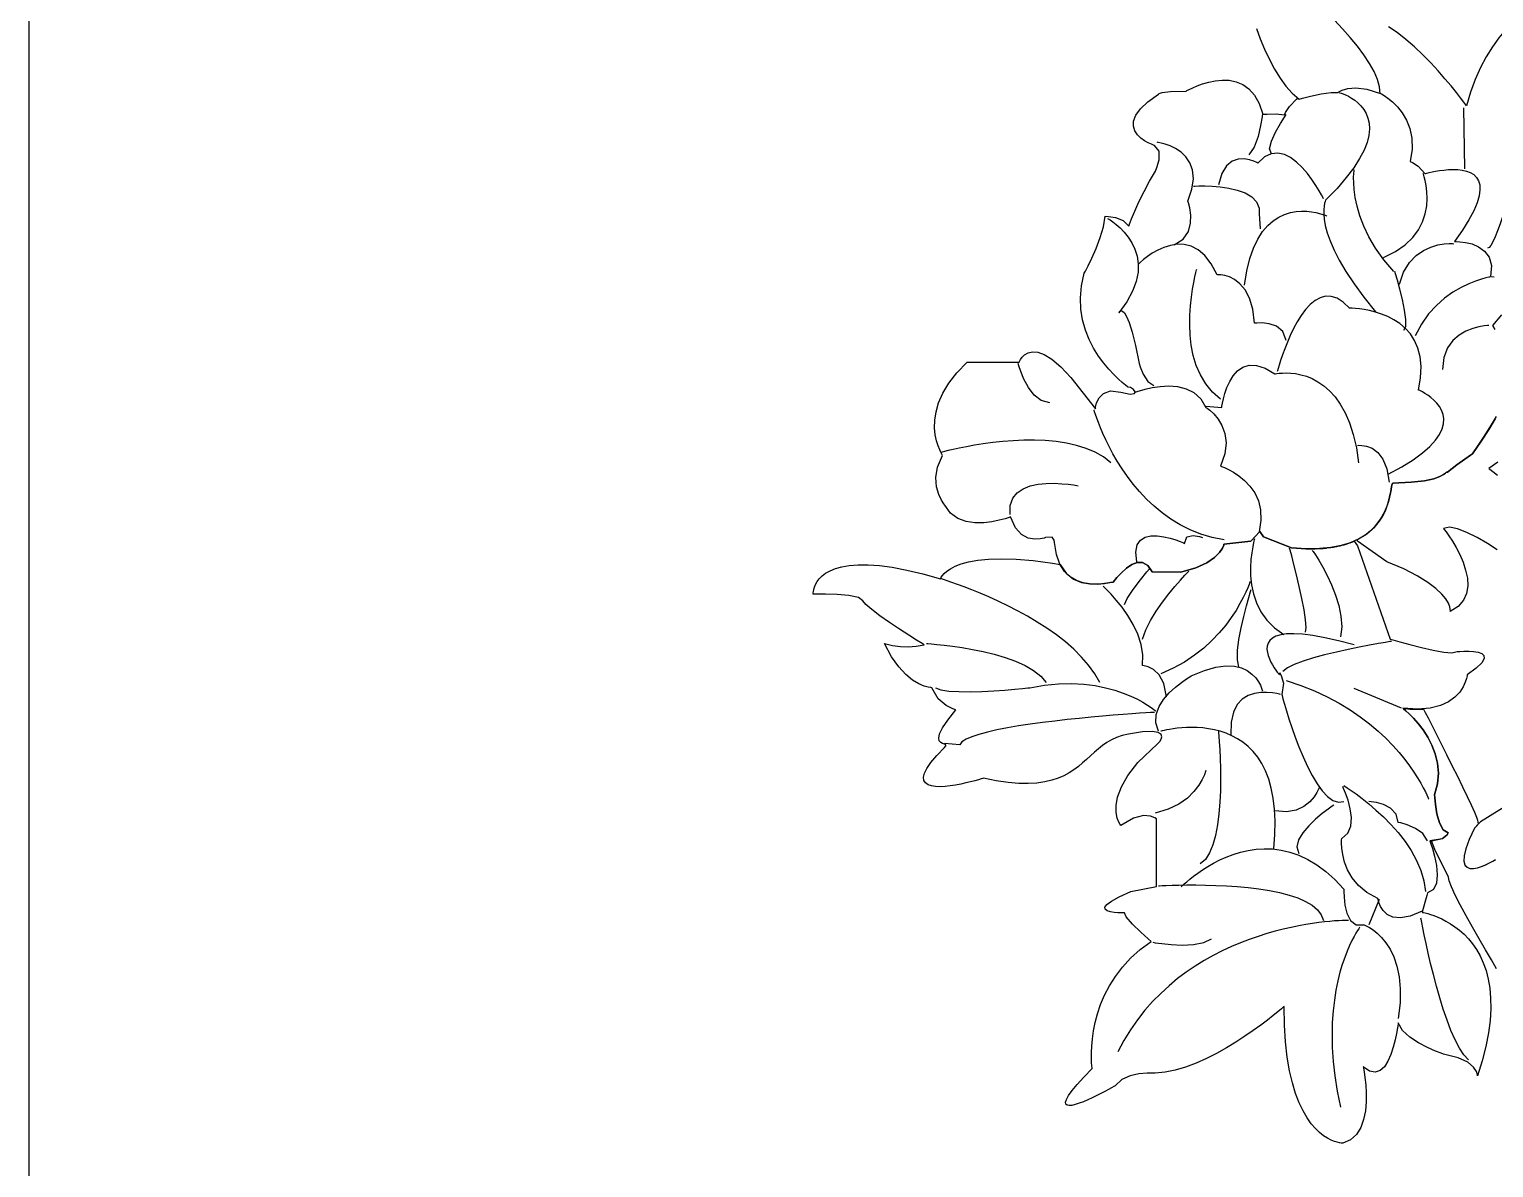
# Model space of a CAD drawing. Extents: x 61 to 149, y 52 to 245.
# Drawn here: x 60.83 to 91.96, y 142.65 to 166.83 of the extents above; entities that cross this region are included whole.
import ezdxf

# ---------------------------------------------------------------- set-up
doc = ezdxf.new("R2010")
doc.units = 0

msp = doc.modelspace()

# ---------------------------------------------------------------- linework, layer by layer
at = {"color": 250, "linetype": 'Continuous'}
for points in [[(60.8344, 245.412), (149.1656, 245.412), (149.1656, 51.588), (60.8344, 51.588), (60.8344, 245.412)], [(89.5447, 165.458), (89.534304, 165.604205), (89.491089, 165.762273), (89.418663, 165.930112), (89.320632, 166.105628), (89.200602, 166.286727), (89.062178, 166.471314), (88.908969, 166.657298), (88.74458, 166.842584), (88.572617, 167.025078), (88.396687, 167.202688), (88.220397, 167.373318), (88.047352, 167.534876), (87.881159, 167.685268), (87.725424, 167.822401), (87.583755, 167.94418), (87.459756, 168.048512), (87.357035, 168.133304), (87.279197, 168.196462), (87.22985, 168.235891), (87.2126, 168.2495)], [(86.914434, 166.847242), (86.998113, 166.624832), (87.090111, 166.404341), (87.190489, 166.189787), (87.299307, 165.985192), (87.416626, 165.794576), (87.542508, 165.621958), (87.677012, 165.47136), (87.8202, 165.3468), (87.891025, 165.36523), (88.065726, 165.407699), (88.287646, 165.454973), (88.500123, 165.487818), (88.6465, 165.487), (88.668454, 165.503609), (88.736863, 165.539704), (88.85555, 165.574687), (89.028337, 165.587963), (89.259046, 165.558933), (89.5515, 165.467), (89.571927, 165.455981), (89.627119, 165.422561), (89.707942, 165.366197), (89.80526, 165.286348), (89.909941, 165.18247), (90.012849, 165.05402), (90.10485, 164.900455), (90.17681, 164.721234), (90.219595, 164.515813), (90.224069, 164.283649), (90.1811, 164.0242), (90.232089, 164.0012), (90.353011, 163.920333), (90.4958, 163.7638), (90.506549, 163.766796), (90.537118, 163.774826), (90.584988, 163.786457), (90.647638, 163.800252), (90.722551, 163.814778), (90.807208, 163.828598), (90.899088, 163.840279), (90.995674, 163.848385), (91.094446, 163.851481), (91.192885, 163.848133), (91.288472, 163.836905), (91.378688, 163.816363), (91.461013, 163.78507), (91.53293, 163.741594), (91.591918, 163.684498), (91.635459, 163.612348), (91.661034, 163.523709), (91.666123, 163.417145), (91.648208, 163.291223), (91.60477, 163.144506), (91.533289, 162.97556), (91.431246, 162.782951), (91.296123, 162.565242), (91.1254, 162.321), (91.156895, 162.321303), (91.24037, 162.317484), (91.359307, 162.302452), (91.49719, 162.269113), (91.637502, 162.210376), (91.763726, 162.119148), (91.859345, 161.988338), (91.907842, 161.810852), (91.8927, 161.5796), (91.969855, 161.568017)], [(92.356306, 166.978352), (92.211825, 166.821348), (92.069186, 166.647078), (91.930696, 166.454965), (91.798661, 166.24443), (91.675388, 166.014894), (91.563183, 165.76578), (91.464351, 165.496508), (91.3812, 165.2065), (91.366399, 165.226746), (91.323653, 165.28404), (91.255443, 165.373216), (91.164255, 165.48911), (91.05257, 165.626556), (90.922874, 165.780388), (90.777648, 165.945442), (90.619376, 166.116552), (90.450542, 166.288552), (90.27363, 166.456278), (90.091121, 166.614564), (89.905501, 166.758244), (89.719251, 166.882154)], [(93.257998, 166.838121), (93.198241, 166.602526), (93.13526, 166.355958), (93.069486, 166.100411), (93.001347, 165.837882), (92.931274, 165.570364), (92.859695, 165.299854), (92.78704, 165.028346), (92.713739, 164.757836), (92.640221, 164.490318), (92.566915, 164.227789), (92.494251, 163.972242), (92.422659, 163.725674), (92.352568, 163.490079), (92.284408, 163.267453), (92.218607, 163.05979), (92.155596, 162.869086), (92.095804, 162.697336), (92.03966, 162.546536), (91.987594, 162.418679), (91.940036, 162.315762), (91.897414, 162.23978), (91.860159, 162.192728), (91.8287, 162.1766)], [(84.1872, 159.2257), (84.172002, 159.236838), (84.129492, 159.269809), (84.064297, 159.323947), (83.981044, 159.398588), (83.884358, 159.493066), (83.778867, 159.606716), (83.669197, 159.738875), (83.559975, 159.888875), (83.455827, 160.056053), (83.36138, 160.239743), (83.28126, 160.43928), (83.220094, 160.654), (83.182508, 160.883237), (83.17313, 161.126326), (83.196585, 161.382602), (83.2575, 161.6514), (83.279518, 161.69236), (83.336959, 161.804348), (83.416902, 161.971023), (83.506428, 162.176046), (83.592617, 162.403076), (83.662547, 162.635774), (83.7033, 162.8578), (83.768366, 162.854556), (83.9182, 162.83185), (84.084759, 162.770219), (84.2, 162.6502), (84.215703, 162.690365), (84.260142, 162.799967), (84.329309, 162.962668), (84.419195, 163.16213), (84.525794, 163.382015), (84.645099, 163.605984), (84.7731, 163.8177), (84.801361, 163.890056), (84.846337, 164.05605), (84.84832, 164.239069), (84.7476, 164.3625), (84.730111, 164.368734), (84.683649, 164.387508), (84.617222, 164.418928), (84.539839, 164.463101), (84.460507, 164.520133), (84.388236, 164.590131), (84.332032, 164.673201), (84.300905, 164.769449), (84.303862, 164.878983), (84.349912, 165.001908), (84.448063, 165.138332), (84.607323, 165.28836), (84.8367, 165.4521), (84.847655, 165.462225), (84.914738, 165.4845), (85.089277, 165.506775), (85.4226, 165.5169), (85.43925, 165.526439), (85.486511, 165.551706), (85.560355, 165.587674), (85.65675, 165.629314), (85.771667, 165.6716), (85.901074, 165.709505), (86.040941, 165.738001), (86.187238, 165.752062), (86.335934, 165.746659), (86.483, 165.716767), (86.624404, 165.657357), (86.756117, 165.563402), (86.874107, 165.429876), (86.974345, 165.251751), (87.0528, 165.024), (87.143359, 165.0293), (87.335807, 165.031733), (87.5113, 165.0111), (87.534867, 165.061056), (87.615033, 165.185944), (87.766, 165.3483), (87.793, 165.3681), (87.8202, 165.3468), (87.891025, 165.36523), (88.065726, 165.407699), (88.287646, 165.454973), (88.500123, 165.487818), (88.6465, 165.487), (88.668454, 165.503609), (88.736863, 165.539704), (88.85555, 165.574687), (89.028337, 165.587963), (89.259046, 165.558933), (89.5515, 165.467), (89.571927, 165.455981), (89.627119, 165.422561), (89.707942, 165.366197), (89.80526, 165.286348), (89.909941, 165.18247), (90.012849, 165.05402), (90.10485, 164.900455), (90.17681, 164.721234), (90.219595, 164.515813), (90.224069, 164.283649), (90.1811, 164.0242), (90.232089, 164.0012), (90.353011, 163.920333), (90.4958, 163.7638), (90.506549, 163.766796), (90.537118, 163.774826), (90.584988, 163.786457), (90.647638, 163.800252), (90.722551, 163.814778), (90.807208, 163.828598), (90.899088, 163.840279), (90.995674, 163.848385), (91.094446, 163.851481), (91.192885, 163.848133), (91.288472, 163.836905), (91.378688, 163.816363), (91.461013, 163.78507), (91.53293, 163.741594), (91.591918, 163.684498), (91.635459, 163.612348), (91.661034, 163.523709), (91.666123, 163.417145), (91.648208, 163.291223), (91.60477, 163.144506), (91.533289, 162.97556), (91.431246, 162.782951), (91.296123, 162.565242), (91.1254, 162.321), (91.156895, 162.321303), (91.24037, 162.317484), (91.359307, 162.302452), (91.49719, 162.269113), (91.637502, 162.210376), (91.763726, 162.119148), (91.859345, 161.988338), (91.907842, 161.810852), (91.8927, 161.5796), (91.969855, 161.568017)], [(88.6792, 165.4824), (88.688703, 165.479724), (88.71529, 165.471308), (88.756074, 165.456574), (88.808169, 165.434941), (88.868692, 165.40583), (88.934755, 165.368661), (89.003473, 165.322855), (89.071961, 165.267832), (89.137333, 165.203012), (89.196704, 165.127815), (89.247187, 165.041663), (89.285899, 164.943974), (89.309952, 164.83417), (89.316461, 164.711672), (89.302542, 164.575898), (89.265307, 164.42627), (89.201873, 164.262208), (89.109352, 164.083133), (88.98486, 163.888464), (88.825511, 163.677622), (88.62842, 163.450027), (88.3907, 163.2051), (88.386732, 163.197256), (88.376987, 163.173341), (88.364707, 163.132782), (88.353131, 163.075005), (88.3455, 162.999435), (88.345053, 162.9055), (88.355031, 162.792626), (88.378675, 162.660237), (88.419224, 162.507762), (88.479919, 162.334626), (88.563999, 162.140256), (88.674706, 161.924077), (88.815279, 161.685515), (88.988959, 161.423998), (89.198986, 161.138951), (89.4486, 160.8298)], [(87.0443, 165.0417), (87.03507, 164.96882), (87.005071, 164.787796), (86.950837, 164.555052), (86.868902, 164.327012), (86.7558, 164.1601)], [(87.2367, 164.1846), (87.193043, 164.288774), (87.232207, 164.454859), (87.3208, 164.6468), (87.425426, 164.828541), (87.512691, 164.964026), (87.5492, 165.0172)], [(91.3479, 163.8663), (91.3238, 165.1641)], [(85.1691, 162.2501), (85.359166, 162.371041), (85.468069, 162.530957), (85.514731, 162.708861), (85.518081, 162.883765), (85.497042, 163.034682), (85.47054, 163.140622), (85.4575, 163.1806), (85.545751, 163.43667), (85.576398, 163.65575), (85.558958, 163.840647), (85.502948, 163.994167), (85.417886, 164.119116), (85.313288, 164.2183), (85.198671, 164.294526), (85.083552, 164.3506), (84.977448, 164.389328), (84.889877, 164.413517), (84.830355, 164.425972), (84.8084, 164.4295)], [(88.3426, 163.2296), (88.331499, 163.251455), (88.299423, 163.311485), (88.248211, 163.401393), (88.179704, 163.512879), (88.095742, 163.637644), (87.998165, 163.767388), (87.888813, 163.893813), (87.769525, 164.008618), (87.642142, 164.103506), (87.508504, 164.170176), (87.370451, 164.20033), (87.229822, 164.185668), (87.088459, 164.117891), (86.9482, 163.9887), (86.924883, 164.000961), (86.861395, 164.028741), (86.767433, 164.058537), (86.652694, 164.076847), (86.526873, 164.070168), (86.399667, 164.024996), (86.280772, 163.92783), (86.179884, 163.765165), (86.1067, 163.5235)], [(89.8332, 161.6869), (89.620489, 161.935042), (89.445921, 162.180245), (89.305819, 162.419565), (89.196508, 162.65006), (89.114311, 162.868787), (89.055552, 163.072803), (89.016554, 163.259165), (88.993642, 163.42493), (88.98314, 163.567156), (88.981371, 163.682898), (88.984658, 163.769215), (88.989327, 163.823163), (88.9917, 163.8418)], [(89.6168, 161.9808), (89.873402, 162.106391), (90.079796, 162.249436), (90.240976, 162.405652), (90.361937, 162.570756), (90.447673, 162.740465), (90.503179, 162.910495), (90.53345, 163.076562), (90.54348, 163.234385), (90.538264, 163.379678), (90.522796, 163.50816), (90.502071, 163.615546), (90.481083, 163.697554), (90.464828, 163.7499), (90.4583, 163.7683)], [(85.5778, 163.499), (85.607992, 163.500501), (85.69111, 163.502851), (85.815967, 163.502819), (85.971378, 163.497174), (86.146155, 163.482686), (86.329113, 163.456125), (86.509064, 163.414259), (86.674822, 163.353859), (86.815202, 163.271694), (86.919015, 163.164532), (86.975077, 163.029145), (86.9722, 162.8623)], [(83.7506, 162.8133), (83.764921, 162.805008), (83.804316, 162.780253), (83.863432, 162.739213), (83.936916, 162.682067), (84.019415, 162.608995), (84.105576, 162.520176), (84.190047, 162.415789), (84.267475, 162.296012), (84.332507, 162.161027), (84.379789, 162.01101), (84.40397, 161.846142), (84.399697, 161.666602), (84.361616, 161.472568), (84.284375, 161.264221), (84.16262, 161.041738), (83.991, 160.8053), (83.995977, 160.814142), (84.010618, 160.831951), (84.034492, 160.845649), (84.067163, 160.842158), (84.1082, 160.8084), (84.157169, 160.731298), (84.213636, 160.597775), (84.27717, 160.394753), (84.347335, 160.109154), (84.4237, 159.7279), (84.445502, 159.658642), (84.507887, 159.504437), (84.60633, 159.345639), (84.7363, 159.2626)], [(86.6597, 161.393), (86.708217, 161.695386), (86.773089, 161.957805), (86.852279, 162.182904), (86.94375, 162.373327), (87.045463, 162.531719), (87.15538, 162.660724), (87.271466, 162.762987), (87.391681, 162.841154), (87.513988, 162.897868), (87.63635, 162.935775), (87.756729, 162.95752), (87.873087, 162.965746), (87.983387, 162.9631), (88.085592, 162.952226), (88.177663, 162.935769), (88.257562, 162.916373), (88.323254, 162.896683), (88.372699, 162.879345), (88.40386, 162.867002), (88.4147, 162.8623)], [(86.9722, 162.9113), (86.9962, 162.5929)], [(87.5492, 160.2177), (87.474299, 160.406435), (87.342622, 160.519681), (87.185563, 160.5758), (87.034511, 160.593152), (86.92086, 160.590098), (86.876, 160.585), (86.836267, 160.881557), (86.76581, 161.115083), (86.672851, 161.293072), (86.565611, 161.423018), (86.452312, 161.512413), (86.341177, 161.56875), (86.240426, 161.599525), (86.158282, 161.612229), (86.102966, 161.614356), (86.0827, 161.6134), (85.956532, 161.8466), (85.820322, 162.021418), (85.676846, 162.144123), (85.528883, 162.220986), (85.379211, 162.258274), (85.230609, 162.262258), (85.085854, 162.239205), (84.947725, 162.195387), (84.818999, 162.13707), (84.702456, 162.070526), (84.600872, 162.002022), (84.517026, 161.937829), (84.453697, 161.884214), (84.413662, 161.847448), (84.3997, 161.8338)], [(89.9534, 161.4176), (90.044132, 161.673637), (90.16574, 161.87341), (90.308702, 162.023823), (90.463496, 162.131781), (90.6206, 162.204187), (90.770492, 162.247947), (90.90365, 162.269964), (91.010552, 162.277142), (91.081676, 162.276386), (91.1075, 162.2746)], [(86.1548, 158.9688), (85.980642, 159.12272), (85.838194, 159.296736), (85.724725, 159.48705), (85.637506, 159.689865), (85.573805, 159.901382), (85.530892, 160.117803), (85.506037, 160.33533), (85.496508, 160.550166), (85.499575, 160.758512), (85.512508, 160.956571), (85.532575, 161.140544), (85.557047, 161.306633), (85.583192, 161.451041), (85.608281, 161.56997), (85.629582, 161.659621), (85.644365, 161.716197), (85.6499, 161.7359)], [(90.0496, 160.438), (90.089658, 160.512766), (90.090555, 160.664148), (90.062715, 160.86546), (90.016563, 161.090013), (89.962521, 161.31112), (89.911014, 161.502095), (89.872466, 161.636251), (89.8573, 161.6869)], [(91.8768, 161.5645), (91.854762, 161.560502), (91.792655, 161.546808), (91.696489, 161.520869), (91.572274, 161.480133), (91.42602, 161.422052), (91.263737, 161.344075), (91.091436, 161.243652), (90.915126, 161.118233), (90.740817, 160.965269), (90.57452, 160.782208), (90.422244, 160.566502), (90.29, 160.3156)], [(89.713, 157.3771), (90.003884, 157.534828), (90.246872, 157.686101), (90.44542, 157.83079), (90.602987, 157.968769), (90.72303, 158.09991), (90.809008, 158.224088), (90.864378, 158.341174), (90.892598, 158.451042), (90.897127, 158.553565), (90.881422, 158.648616), (90.848941, 158.736068), (90.803142, 158.815794), (90.747483, 158.887667), (90.685422, 158.951559), (90.620417, 159.007345), (90.555925, 159.054897), (90.495405, 159.094087), (90.442315, 159.12479), (90.400112, 159.146877), (90.372254, 159.160223), (90.3622, 159.1647), (90.404942, 159.428493), (90.414099, 159.66416), (90.393247, 159.873287), (90.345959, 160.057459), (90.275813, 160.21826), (90.186382, 160.357276), (90.081241, 160.476093), (89.963967, 160.576295), (89.838134, 160.659467), (89.707317, 160.727195), (89.575092, 160.781064), (89.445033, 160.822658), (89.320716, 160.853564), (89.205716, 160.875366), (89.103608, 160.889649), (89.017967, 160.897999), (88.952369, 160.902001), (88.910388, 160.903239), (88.8956, 160.9033), (88.760766, 161.032769), (88.630512, 161.115515), (88.50509, 161.155873), (88.384753, 161.158177), (88.269753, 161.126761), (88.160343, 161.06596), (88.056775, 160.980107), (87.959302, 160.873538), (87.868176, 160.750587), (87.78365, 160.615588), (87.705976, 160.472874), (87.635406, 160.326782), (87.572193, 160.181644), (87.516589, 160.041795), (87.468847, 159.91157), (87.429219, 159.795303), (87.397958, 159.697328), (87.375316, 159.62198), (87.361546, 159.573592), (87.3569, 159.5565)], [(92.124919, 160.766459), (91.9306, 160.5359), (91.98155, 160.45155)], [(91.8528, 160.536), (91.825848, 160.535069), (91.75259, 160.528556), (91.644422, 160.510876), (91.512739, 160.476448), (91.368938, 160.419687), (91.224413, 160.335012), (91.090561, 160.216838), (90.978778, 160.059584), (90.900459, 159.857665), (90.867, 159.6055)], [(91.98655, 158.554187), (91.851103, 158.32735), (91.692735, 158.079188), (91.5103, 157.8118), (91.466125, 157.782011), (91.347925, 157.699938), (91.177188, 157.57652), (90.9754, 157.4227), (90.953108, 157.4224), (90.930417, 157.402598), (90.890014, 157.36892), (90.814588, 157.326988), (90.686825, 157.282426), (90.489414, 157.240858), (90.205043, 157.207908), (89.8164, 157.1892), (89.803839, 157.183561), (89.794086, 157.15743), (89.785277, 157.113097), (89.775549, 157.052853), (89.763038, 156.978988), (89.745883, 156.893795), (89.722219, 156.799563), (89.690182, 156.698584), (89.647911, 156.593148), (89.593541, 156.485547), (89.52521, 156.378071), (89.441054, 156.273011), (89.33921, 156.172658), (89.217815, 156.079304), (89.075005, 155.995238), (88.908917, 155.922752), (88.717689, 155.864137), (88.499456, 155.821683), (88.252356, 155.797682), (87.974525, 155.794424), (87.6641, 155.8142), (87.0655, 156.0477), (86.9891, 156.1644), (86.7981, 155.9569), (86.225, 155.892), (86.218984, 155.869159), (86.192469, 155.807745), (86.132759, 155.718421), (86.027155, 155.611851), (85.862959, 155.498698), (85.627473, 155.389627), (85.308, 155.2953), (84.7019, 155.3017), (84.60428, 155.439521), (84.496341, 155.502602), (84.382312, 155.504803), (84.266425, 155.459987), (84.15291, 155.382017), (84.045997, 155.284755), (83.949917, 155.182062), (83.8689, 155.0878), (83.816835, 155.07961), (83.734837, 155.065564), (83.629052, 155.051698), (83.505626, 155.044048), (83.370706, 155.048649), (83.230438, 155.071538), (83.090967, 155.118749), (82.958441, 155.196319), (82.839005, 155.310283), (82.738805, 155.466677), (82.663988, 155.671538), (82.6207, 155.9309), (82.619848, 155.975719), (82.577085, 156.042648), (82.4321, 156.0304), (82.401559, 156.020123), (82.320163, 156.002138), (82.203253, 155.995709), (82.066171, 156.020105), (81.924257, 156.094591), (81.792853, 156.238434), (81.6873, 156.4709), (81.657514, 156.459961), (81.575183, 156.433105), (81.450845, 156.399272), (81.295038, 156.367402), (81.1183, 156.346437), (80.93117, 156.345318), (80.744187, 156.372983), (80.567889, 156.438375), (80.412814, 156.550434), (80.2895, 156.7181), (80.268923, 156.745489), (80.220321, 156.823797), (80.163387, 156.947238), (80.117815, 157.110025), (80.103297, 157.306373), (80.139528, 157.530493), (80.2462, 157.7766), (80.237465, 157.790172), (80.214764, 157.829826), (80.18335, 157.893972), (80.14848, 157.98102), (80.115407, 158.089378), (80.089387, 158.217456), (80.075675, 158.363663), (80.079525, 158.526408), (80.106192, 158.7041), (80.16093, 158.89515), (80.248996, 159.097965), (80.375643, 159.310956), (80.546126, 159.532531), (80.7657, 159.7611), (81.8698, 159.7611), (81.876488, 159.775761), (81.897526, 159.812787), (81.934377, 159.86174), (81.988504, 159.912184), (82.06137, 159.953681), (82.154438, 159.975794), (82.26917, 159.968085), (82.40703, 159.920119), (82.569479, 159.821457), (82.757982, 159.661663), (82.974, 159.4303), (83.4936, 158.7688), (83.497606, 158.805142), (83.518444, 158.892933), (83.56935, 159.000325), (83.663556, 159.095467), (83.814294, 159.146508), (84.0348, 159.1216), (84.232485, 159.080311), (84.324444, 159.089789), (84.338287, 159.12955), (84.301622, 159.179111), (84.242057, 159.217989), (84.1872, 159.2257)], [(82.5244, 158.8953), (82.343277, 158.941421), (82.191171, 159.060364), (82.067662, 159.223), (81.97233, 159.4002), (81.904756, 159.562836), (81.864519, 159.681779), (81.8512, 159.7279)], [(85.8422, 158.8219), (86.1788, 158.7974), (86.182072, 158.820595), (86.193026, 158.883848), (86.21337, 158.977663), (86.244811, 159.092544), (86.289055, 159.218994), (86.34781, 159.347517), (86.422783, 159.468615), (86.515681, 159.572793), (86.628212, 159.650555), (86.762082, 159.692402), (86.918998, 159.68884), (87.100669, 159.630372), (87.3088, 159.5075), (87.319815, 159.509881), (87.351476, 159.515532), (87.40171, 159.52221), (87.468444, 159.527677), (87.549603, 159.529691), (87.643114, 159.526011), (87.746903, 159.514398), (87.858896, 159.49261), (87.97702, 159.458408), (88.0992, 159.40955), (88.223363, 159.343796), (88.347436, 159.258906), (88.469344, 159.152638), (88.587014, 159.022753), (88.698372, 158.867009), (88.801344, 158.683167), (88.893857, 158.468986), (88.973836, 158.222224), (89.039208, 157.940643), (89.0879, 157.622)], [(84.3276, 159.1157), (84.355289, 159.125948), (84.432289, 159.151542), (84.549495, 159.184754), (84.697805, 159.217856), (84.868115, 159.243121), (85.051322, 159.252822), (85.238323, 159.239231), (85.420014, 159.194621), (85.587293, 159.111264), (85.731056, 158.981433), (85.8422, 158.7974), (85.865585, 158.781981), (85.925978, 158.735726), (86.008733, 158.658633), (86.099207, 158.550704), (86.182756, 158.411937), (86.244733, 158.242333), (86.270496, 158.041893), (86.2454, 157.810615), (86.1548, 157.5485), (86.175934, 157.541146), (86.233716, 157.518233), (86.319714, 157.478486), (86.425496, 157.42063), (86.542631, 157.343389), (86.662687, 157.245488), (86.777233, 157.125651), (86.877837, 156.982604), (86.956067, 156.81507), (87.003492, 156.621775), (87.01168, 156.401444), (86.9722, 156.1528)], [(86.2269, 155.9813), (85.972772, 156.034677), (85.733098, 156.107778), (85.507553, 156.198649), (85.295815, 156.305333), (85.09756, 156.425875), (84.912464, 156.55832), (84.740204, 156.700712), (84.580456, 156.851096), (84.432896, 157.007516), (84.297201, 157.168017), (84.173048, 157.330642), (84.060113, 157.493437), (83.958071, 157.654447), (83.866601, 157.811715), (83.785378, 157.963285), (83.714078, 158.107204), (83.652378, 158.241514), (83.599955, 158.364261), (83.556484, 158.473489), (83.521643, 158.567242), (83.495108, 158.643565), (83.476554, 158.700503), (83.46566, 158.7361), (83.4621, 158.7484)], [(92.031839, 155.774846), (91.822725, 155.907862), (91.603513, 156.035002), (91.387473, 156.143334), (91.187878, 156.219931), (91.017996, 156.251863), (90.8911, 156.2262), (90.906187, 156.206764), (90.947032, 156.151668), (91.007011, 156.065731), (91.079501, 155.953772), (91.157878, 155.82061), (91.235519, 155.671063), (91.3058, 155.50995), (91.362097, 155.34209), (91.397787, 155.172303), (91.406246, 155.005406), (91.38085, 154.846218), (91.314976, 154.699559), (91.202001, 154.570246), (91.0353, 154.4631), (91.036457, 154.474931), (91.035014, 154.509172), (91.023601, 154.563947), (90.994849, 154.637379), (90.941388, 154.727589), (90.855846, 154.832702), (90.730856, 154.95084), (90.559046, 155.080125), (90.333046, 155.218682), (90.045488, 155.364633), (89.689, 155.5161), (89.0639, 155.9569), (89.0508, 155.9834), (89.263872, 156.112227), (89.429328, 156.260474), (89.553648, 156.420171), (89.643312, 156.583349), (89.7048, 156.742037), (89.744592, 156.888267), (89.769168, 157.014068), (89.785008, 157.11147), (89.798592, 157.172504), (89.8164, 157.1892), (90.205043, 157.207908), (90.489414, 157.240858), (90.686825, 157.282426), (90.814588, 157.326988), (90.890014, 157.36892), (90.930417, 157.402598), (90.953108, 157.4224), (90.9754, 157.4227), (91.177188, 157.57652), (91.347925, 157.699938), (91.466125, 157.782011), (91.5103, 157.8118), (91.631338, 157.987145), (91.742071, 158.154718), (91.842825, 158.31395), (91.933926, 158.464267), (92.0157, 158.6051)], [(83.8227, 157.622), (83.664991, 157.744022), (83.489011, 157.845246), (83.297423, 157.927194), (83.092891, 157.991391), (82.878079, 158.039358), (82.655649, 158.072619), (82.428267, 158.092696), (82.198594, 158.101114), (81.969296, 158.099394), (81.743034, 158.089059), (81.522474, 158.071633), (81.310278, 158.048639), (81.10911, 158.021599), (80.921633, 157.992037), (80.750512, 157.961475), (80.598409, 157.931437), (80.467989, 157.903445), (80.361914, 157.879022), (80.282849, 157.859692), (80.233456, 157.846977), (80.2164, 157.8424)], [(89.0639, 157.9893), (89.089865, 157.991789), (89.158934, 157.990837), (89.257868, 157.973817), (89.373425, 157.9281), (89.492367, 157.841058), (89.601453, 157.700062), (89.687444, 157.492486), (89.7371, 157.2057)], [(92.046741, 157.636526), (91.8528, 157.4996), (91.876619, 157.482452), (91.941174, 157.433844), (92.036114, 157.358027)], [(81.6829, 156.5201), (81.68356, 156.713374), (81.735107, 156.866589), (81.828677, 156.984025), (81.955406, 157.069962), (82.106429, 157.128681), (82.272882, 157.164461), (82.445901, 157.181584), (82.616622, 157.184329), (82.77618, 157.176977), (82.915711, 157.163807), (83.026351, 157.149101), (83.099235, 157.137139), (83.1255, 157.1322)], [(85.308, 155.2953), (85.627473, 155.389627), (85.862959, 155.498698), (86.027155, 155.611851), (86.132759, 155.718421), (86.192469, 155.807745), (86.218984, 155.869159), (86.225, 155.892), (86.7981, 155.9569), (86.9891, 156.1644), (87.0655, 156.0477), (87.6641, 155.8142), (87.768, 155.8052), (87.7709, 155.8049), (87.8685, 155.7987), (87.8745, 155.7983), (87.9678, 155.7946), (87.9722, 155.7945), (88.0626, 155.7931), (88.0681, 155.7931), (88.153, 155.7939), (88.1605, 155.7941), (88.2413, 155.7971), (88.2458, 155.7973), (88.3231, 155.8023), (88.333, 155.8031), (88.4055, 155.8099), (88.4147, 155.8109), (88.4828, 155.8194), (88.4951, 155.8211), (88.5554, 155.8305), (88.5728, 155.8335), (88.625, 155.8434), (88.6452, 155.8476), (88.6954, 155.8588), (88.7146, 155.8635), (88.761, 155.8756), (88.7817, 155.8814), (88.8234, 155.8939), (88.8452, 155.9008), (88.8821, 155.9133), (88.9056, 155.9217), (88.9408, 155.9351), (88.9631, 155.9441), (88.9945, 155.9574), (89.0639, 155.8589), (89.7611, 153.8754), (89.817074, 153.858804), (89.965461, 153.816095), (90.176958, 153.757892), (90.422263, 153.694812), (90.672072, 153.637475), (90.897083, 153.596498), (91.067993, 153.582501), (91.1555, 153.6061), (91.178138, 153.608622), (91.238426, 153.614034), (91.324928, 153.619105), (91.426207, 153.620604), (91.530827, 153.6153), (91.62735, 153.599962), (91.70434, 153.57136), (91.750359, 153.526263), (91.753972, 153.461439), (91.703741, 153.373658), (91.588229, 153.259688), (91.396, 153.1163), (91.392802, 153.095898), (91.379957, 153.040505), (91.352589, 152.958842), (91.305821, 152.859628), (91.234775, 152.751584), (91.134577, 152.643429), (91.000348, 152.543884), (90.827213, 152.461668), (90.610294, 152.405502), (90.344715, 152.384106), (90.0256, 152.4062), (90.04324, 152.392123), (90.091606, 152.35096), (90.163871, 152.284318), (90.253208, 152.193801), (90.352787, 152.081013), (90.455781, 151.947561), (90.555362, 151.795049), (90.644702, 151.625082), (90.716972, 151.439266), (90.765345, 151.239204), (90.782993, 151.026503), (90.763087, 150.802766), (90.6988, 150.5696), (90.703469, 150.509741), (90.720148, 150.360093), (90.75285, 150.16555), (90.805585, 149.971007), (90.882365, 149.821359), (90.9872, 149.7615), (90.967622, 149.717063), (90.862578, 149.634537), (90.6026, 149.5901), (90.618281, 149.545767), (90.655933, 149.428264), (90.701472, 149.260832), (90.740813, 149.066712), (90.759871, 148.869148), (90.744561, 148.69138), (90.680799, 148.55665), (90.5545, 148.4882), (90.539359, 148.429248), (90.497507, 148.277785), (90.4343, 148.0719), (90.442604, 148.070477), (90.466508, 148.065761), (90.5045, 148.057082), (90.55507, 148.043773), (90.616706, 148.025163), (90.687896, 148.000582), (90.76713, 147.969363), (90.852895, 147.930834), (90.94368, 147.884328), (91.037974, 147.829174), (91.134266, 147.764704), (91.231044, 147.690248), (91.326797, 147.605136), (91.420012, 147.5087), (91.50918, 147.40027), (91.592789, 147.279177), (91.669326, 147.144751), (91.737281, 146.996324), (91.795143, 146.833225), (91.841399, 146.654786), (91.874539, 146.460338), (91.893051, 146.24921), (91.895424, 146.020733), (91.880146, 145.774239), (91.845706, 145.509058), (91.790593, 145.224521), (91.713295, 144.919958), (91.6123, 144.5947), (91.610635, 144.62066), (91.590944, 144.688111), (91.531188, 144.781412), (91.409322, 144.884922), (91.203307, 144.982999), (90.8911, 145.06), (90.844136, 145.07606), (90.721469, 145.122527), (90.550436, 145.196834), (90.358375, 145.296413), (90.172623, 145.418695), (90.020519, 145.561114), (89.9294, 145.7211), (89.925755, 145.692504), (89.914262, 145.614764), (89.894088, 145.499955), (89.864396, 145.360148), (89.824354, 145.207418), (89.773125, 145.053838), (89.709875, 144.91148), (89.63377, 144.792419), (89.543975, 144.708727), (89.439655, 144.672477), (89.319975, 144.695744), (89.1841, 144.7906), (89.189785, 144.762094), (89.203679, 144.682845), (89.221041, 144.562256), (89.23713, 144.40973), (89.247205, 144.234668), (89.246525, 144.046475), (89.230349, 143.854553), (89.193937, 143.668304), (89.132547, 143.497131), (89.041438, 143.350438), (88.915869, 143.237627), (88.7511, 143.1681), (88.742818, 143.168324), (88.719064, 143.170271), (88.681476, 143.175848), (88.631693, 143.186967), (88.571353, 143.205537), (88.502095, 143.233467), (88.425556, 143.272667), (88.343374, 143.325046), (88.257189, 143.392515), (88.168638, 143.476982), (88.07936, 143.580358), (87.990993, 143.704552), (87.905175, 143.851474), (87.823544, 144.023033), (87.74774, 144.221139), (87.6794, 144.447702), (87.620162, 144.704631), (87.571664, 144.993835), (87.535546, 145.317225), (87.513445, 145.67671), (87.507, 146.0742), (87.491116, 146.06032), (87.44506, 146.020924), (87.371228, 145.959374), (87.272013, 145.879037), (87.149809, 145.783275), (87.007013, 145.675453), (86.846017, 145.558935), (86.669216, 145.437085), (86.479006, 145.313268), (86.27778, 145.190848), (86.067932, 145.073188), (85.851859, 144.963653), (85.631953, 144.865607), (85.41061, 144.782415), (85.190224, 144.71744), (84.973189, 144.674047), (84.7619, 144.6556), (84.713887, 144.657256), (84.589626, 144.655085), (84.418787, 144.638375), (84.231041, 144.596415), (84.056055, 144.518494), (83.9235, 144.3939), (83.912529, 144.387579), (83.881439, 144.369888), (83.832964, 144.342736), (83.769838, 144.308032), (83.694795, 144.267683), (83.61057, 144.223599), (83.519896, 144.177687), (83.425508, 144.131858), (83.33014, 144.088018), (83.236526, 144.048077), (83.1474, 144.013943), (83.065497, 143.987525), (82.99355, 143.970731), (82.934294, 143.965469), (82.890462, 143.973649), (82.864789, 143.997179), (82.86001, 144.037967), (82.878858, 144.097922), (82.924067, 144.178953), (82.998371, 144.282967), (83.104506, 144.411874), (83.245204, 144.567582), (83.4232, 144.752), (83.421287, 144.767398), (83.416912, 144.81193), (83.412119, 144.883102), (83.408955, 144.978419), (83.409463, 145.095388), (83.415689, 145.231515), (83.429678, 145.384305), (83.453475, 145.551265), (83.489125, 145.7299), (83.538673, 145.917717), (83.604165, 146.112221), (83.687644, 146.310919), (83.791158, 146.511316), (83.916749, 146.710918), (84.066464, 146.907231), (84.242347, 147.097762), (84.446444, 147.280017), (84.6808, 147.4515), (84.615238, 147.509245), (84.461395, 147.648978), (84.283533, 147.82045), (84.145914, 147.973407), (84.1128, 148.0576), (84.093252, 148.057336), (84.042058, 148.057787), (83.970392, 148.06082), (83.88943, 148.0683), (83.810345, 148.082092), (83.744313, 148.104063), (83.702507, 148.136077), (83.696104, 148.18), (83.736277, 148.237698), (83.8342, 148.311038), (84.00105, 148.401883), (84.248, 148.5121), (84.789, 148.6223), (84.789, 150.0547), (84.75827, 150.076071), (84.666517, 150.113302), (84.514399, 150.126066), (84.302574, 150.074041), (84.0317, 149.9169), (84.019289, 149.93415), (83.990515, 149.985522), (83.958067, 150.070448), (83.934633, 150.188362), (83.932904, 150.338697), (83.965567, 150.520885), (84.045311, 150.73436), (84.184826, 150.978554), (84.3968, 151.2529), (84.816, 151.6523), (84.829392, 151.665736), (84.859033, 151.7006), (84.889119, 151.74873), (84.903846, 151.80196), (84.887413, 151.852129), (84.824015, 151.89107), (84.697849, 151.910622), (84.493112, 151.90262), (84.194, 151.8589), (84.063129, 151.828084), (83.944489, 151.786839), (83.836292, 151.736523), (83.73675, 151.678497), (83.644076, 151.614119), (83.556481, 151.54475), (83.472178, 151.471748), (83.389379, 151.396473), (83.306296, 151.320285), (83.221141, 151.244542), (83.132126, 151.170604), (83.037464, 151.099832), (82.935365, 151.033583), (82.824044, 150.973218), (82.701711, 150.920096), (82.566579, 150.875577), (82.416861, 150.841019), (82.250767, 150.817782), (82.06651, 150.807227), (81.862303, 150.810711), (81.636358, 150.829595), (81.386886, 150.865238), (81.1121, 150.919), (81.099118, 150.914952), (81.062317, 150.903837), (81.004919, 150.887199), (80.930144, 150.866582), (80.841212, 150.843529), (80.741344, 150.819585), (80.63376, 150.796293), (80.521681, 150.775197), (80.408327, 150.757841), (80.296918, 150.745769), (80.190675, 150.740525), (80.092819, 150.743652), (80.006569, 150.756695), (79.935147, 150.781196), (79.881772, 150.818701), (79.849665, 150.870752), (79.842047, 150.938895), (79.862138, 151.024671), (79.913158, 151.129626), (79.998328, 151.255304), (80.120869, 151.403247), (80.284, 151.575), (80.314215, 151.607992), (80.310927, 151.627597), (80.284765, 151.640922), (80.246361, 151.655074), (80.206343, 151.67716), (80.17534, 151.714288), (80.163983, 151.773565), (80.182901, 151.862097), (80.242723, 151.986992), (80.35408, 152.155358), (80.5276, 152.3743), (80.466283, 152.39325), (80.321238, 152.463875), (80.150823, 152.606838), (80.0134, 152.8428), (79.993317, 152.844086), (79.93693, 152.853085), (79.85003, 152.877511), (79.738409, 152.925078), (79.607858, 153.0035), (79.46417, 153.120489), (79.313137, 153.28376), (79.16055, 153.501026), (79.0122, 153.78), (79.17997, 153.742502), (79.347755, 153.719755), (79.515545, 153.712997), (79.68333, 153.723466), (79.8511, 153.7524), (79.808334, 153.779095), (79.6934, 153.851615), (79.526344, 153.958619), (79.327215, 154.08876), (79.116059, 154.230696), (78.912922, 154.373081), (78.737852, 154.504574), (78.610896, 154.613828), (78.5521, 154.6895), (78.455138, 154.757138), (78.254433, 154.798737), (78.004113, 154.820425), (77.7583, 154.82833), (77.571121, 154.828579), (77.4967, 154.8273), (77.496466, 154.834836), (77.497039, 154.856088), (77.500329, 154.889018), (77.508247, 154.931593), (77.522705, 154.981775), (77.545614, 155.037529), (77.578885, 155.096819), (77.624429, 155.157609), (77.684157, 155.217863), (77.75998, 155.275546), (77.85381, 155.328622), (77.967557, 155.375055), (78.103133, 155.412809), (78.262448, 155.439848), (78.447414, 155.454137), (78.659942, 155.453639), (78.901943, 155.436319), (79.175329, 155.400141), (79.482009, 155.343069), (79.823896, 155.263067), (80.2029, 155.1581), (80.205963, 155.16643), (80.217299, 155.18946), (80.240134, 155.22425), (80.277689, 155.267861), (80.333189, 155.317352), (80.409857, 155.369783), (80.510916, 155.422215), (80.63959, 155.471708), (80.799103, 155.515321), (80.992678, 155.550115), (81.223538, 155.57315), (81.494906, 155.581486), (81.810007, 155.572183), (82.172064, 155.542301), (82.5843, 155.4889), (82.7425, 155.4595), (82.871516, 155.273748), (83.027611, 155.151081), (83.198928, 155.079855), (83.373613, 155.048425), (83.539808, 155.045148), (83.685658, 155.058381), (83.799307, 155.07648), (83.8689, 155.0878), (83.949917, 155.182062), (84.045997, 155.284755), (84.15291, 155.382017), (84.266425, 155.459988), (84.382312, 155.504803), (84.496341, 155.502602), (84.60428, 155.439521), (84.7019, 155.3017), (85.308, 155.2953)], [(84.3756, 155.5161), (84.355072, 155.724425), (84.383629, 155.876719), (84.452255, 155.980209), (84.551933, 156.042122), (84.673649, 156.069685), (84.808388, 156.070125), (84.947132, 156.050669), (85.080867, 156.018544), (85.200577, 155.980978), (85.297246, 155.945197), (85.361859, 155.918429), (85.3854, 155.9079), (85.435384, 156.050972), (85.56875, 156.079275), (85.706616, 156.052491), (85.7701, 156.0303)], [(86.876, 156.0058), (86.870078, 155.984874), (86.855115, 155.925345), (86.835317, 155.832085), (86.814889, 155.709966), (86.798035, 155.563859), (86.788962, 155.398638), (86.791875, 155.219175), (86.810978, 155.030341), (86.850478, 154.837009), (86.914579, 154.644051), (87.007486, 154.456339), (87.133405, 154.278745), (87.296541, 154.116141), (87.5011, 153.9734)], [(87.9579, 154.0224), (87.971855, 154.120029), (87.959845, 154.283487), (87.92764, 154.494848), (87.88101, 154.736186), (87.825725, 154.989575), (87.767554, 155.23709), (87.712266, 155.460806), (87.665631, 155.642797), (87.633419, 155.765137), (87.6214, 155.8099)], [(88.1022, 155.761), (88.119993, 155.735334), (88.168243, 155.662531), (88.239253, 155.548883), (88.325327, 155.400683), (88.41877, 155.224223), (88.511886, 155.025797), (88.596979, 154.811696), (88.666352, 154.588213), (88.712311, 154.361641), (88.727159, 154.138273), (88.7032, 153.9244)], [(84.1112, 154.6101), (84.166206, 154.736038), (84.297373, 154.930145), (84.453927, 155.137183), (84.585094, 155.301914), (84.6401, 155.3691)], [(84.4959, 153.8754), (84.564397, 154.070573), (84.66304, 154.270152), (84.783031, 154.468261), (84.915572, 154.659024), (85.051862, 154.836562), (85.183104, 154.995), (85.300498, 155.128459), (85.395244, 155.231064), (85.458545, 155.296936), (85.4816, 155.3202)], [(83.5855, 152.9531), (83.47776, 153.14101), (83.348152, 153.321293), (83.199298, 153.493842), (83.033823, 153.658547), (82.854347, 153.8153), (82.663496, 153.963993), (82.46389, 154.104516), (82.258154, 154.23676), (82.048909, 154.360618), (81.838779, 154.47598), (81.630387, 154.582738), (81.426356, 154.680782), (81.229308, 154.770005), (81.041866, 154.850298), (80.866654, 154.921551), (80.706293, 154.983657), (80.563407, 155.036506), (80.440619, 155.07999), (80.340551, 155.114), (80.265827, 155.138428), (80.219069, 155.153164), (80.2029, 155.1581)], [(85.0008, 152.6511), (84.946699, 152.929619), (84.848522, 153.116319), (84.730313, 153.229563), (84.616111, 153.287715), (84.52996, 153.309139), (84.4959, 153.3122), (84.503393, 153.539215), (84.466451, 153.763468), (84.394285, 153.980983), (84.296109, 154.187789), (84.181133, 154.379911), (84.058572, 154.553378), (83.937636, 154.704214), (83.827539, 154.828448), (83.737492, 154.922106), (83.676708, 154.981214), (83.6544, 155.0018)], [(86.7799, 155.0998), (86.774681, 155.083987), (86.758439, 155.038724), (86.730291, 154.967276), (86.689359, 154.872906), (86.634762, 154.75888), (86.565619, 154.62846), (86.48105, 154.484912), (86.380175, 154.3315), (86.262113, 154.171488), (86.125984, 154.00814), (85.970907, 153.84472), (85.796003, 153.684494), (85.600391, 153.530724), (85.383189, 153.386676), (85.143519, 153.255613), (84.8805, 153.1408)], [(86.5395, 153.2877), (86.510562, 153.43425), (86.514672, 153.633005), (86.543915, 153.865422), (86.590375, 154.112958), (86.646136, 154.357068), (86.703285, 154.579211), (86.753905, 154.760843), (86.790082, 154.88342), (86.8039, 154.9284)], [(79.9052, 153.78), (79.931548, 153.778382), (80.006295, 153.772942), (80.122994, 153.762796), (80.275197, 153.747064), (80.456459, 153.724863), (80.660333, 153.695312), (80.880371, 153.657529), (81.110128, 153.610632), (81.343155, 153.55374), (81.573007, 153.48597), (81.793237, 153.406442), (81.997398, 153.314272), (82.179044, 153.20858), (82.331726, 153.088483), (82.449, 152.9531)], [(88.9917, 153.753), (88.660744, 153.839734), (88.369576, 153.905083), (88.115912, 153.950621), (87.897465, 153.97792), (87.711952, 153.988555), (87.557086, 153.984097), (87.430582, 153.96612), (87.330156, 153.936196), (87.253521, 153.8959), (87.198392, 153.846803), (87.162484, 153.790478), (87.143513, 153.7285), (87.139191, 153.66244), (87.147235, 153.593872), (87.165359, 153.524369), (87.191278, 153.455504), (87.222706, 153.388849), (87.257358, 153.325978), (87.292949, 153.268464), (87.327193, 153.21788), (87.357806, 153.175798), (87.382501, 153.143792), (87.398994, 153.123435), (87.405, 153.1163)], [(89.7851, 153.8265), (89.750958, 153.820993), (89.65536, 153.805051), (89.50855, 153.779546), (89.320769, 153.745345), (89.10226, 153.70332), (88.863266, 153.654339), (88.614029, 153.599273), (88.364792, 153.538992), (88.125798, 153.474366), (87.907289, 153.406263), (87.719508, 153.335555), (87.572698, 153.263111), (87.4771, 153.1898)], [(84.8325, 151.9164), (84.77606, 152.098076), (84.78497, 152.273726), (84.845239, 152.440267), (84.942871, 152.594611), (85.063875, 152.733675), (85.194257, 152.854373), (85.320023, 152.953619), (85.427182, 153.02833), (85.501738, 153.075418), (85.5297, 153.0918), (85.810495, 153.211635), (86.055239, 153.281915), (86.266298, 153.309595), (86.446036, 153.30163), (86.596816, 153.264975), (86.721003, 153.206585), (86.820961, 153.133415), (86.899054, 153.05242), (86.957647, 152.970556), (86.999104, 152.894776), (87.025789, 152.832037), (87.040066, 152.789293), (87.0443, 152.7735)], [(87.405, 153.1653), (87.444178, 153.104533), (87.494022, 152.940367), (87.453, 152.7), (87.459612, 152.675134), (87.478938, 152.604782), (87.510216, 152.495315), (87.552681, 152.353102), (87.605571, 152.184512), (87.668121, 151.995916), (87.739568, 151.793684), (87.819148, 151.584184), (87.906099, 151.373788), (87.999656, 151.168864), (88.099056, 150.975783), (88.203535, 150.800915), (88.31233, 150.650628), (88.424678, 150.531294), (88.539815, 150.449281), (88.656976, 150.41096), (88.7754, 150.4227)], [(80.0946, 152.8428), (80.208342, 152.799321), (80.377834, 152.772365), (80.589046, 152.759321), (80.827949, 152.757582), (81.080515, 152.764539), (81.332715, 152.777582), (81.570519, 152.794104), (81.779898, 152.811495), (81.946824, 152.827148), (82.057268, 152.838452), (82.0972, 152.8428), (82.412695, 152.896291), (82.709558, 152.924383), (82.987552, 152.930105), (83.246439, 152.916484), (83.485981, 152.88655), (83.705941, 152.843331), (83.906081, 152.789855), (84.086163, 152.72915), (84.245948, 152.664245), (84.385201, 152.598169), (84.503682, 152.53395), (84.601155, 152.474616), (84.67738, 152.423195), (84.732122, 152.382717), (84.765141, 152.356209), (84.7762, 152.3467)], [(87.5492, 152.9939), (87.86015, 152.890499), (88.150807, 152.775081), (88.421739, 152.649288), (88.673515, 152.514762), (88.906705, 152.373145), (89.121877, 152.226079), (89.319601, 152.075205), (89.500445, 151.922166), (89.664978, 151.768604), (89.813769, 151.616159), (89.947387, 151.466475), (90.066402, 151.321193), (90.171381, 151.181955), (90.262895, 151.050402), (90.341511, 150.928178), (90.4078, 150.816923), (90.462329, 150.718279), (90.505668, 150.633889), (90.538385, 150.565394), (90.56105, 150.514436), (90.574232, 150.482658), (90.5785, 150.4717)], [(90.0015, 152.4062), (88.9917, 152.8225)], [(87.429, 152.7), (87.406808, 152.706052), (87.345631, 152.719845), (87.253566, 152.73483), (87.138711, 152.744459), (87.009165, 152.742186), (86.873025, 152.721463), (86.738389, 152.675741), (86.613356, 152.598474), (86.506022, 152.483114), (86.424486, 152.323113), (86.376846, 152.111925), (86.3712, 151.843)], [(84.7492, 152.3191), (84.727574, 152.317847), (84.665207, 152.31408), (84.56586, 152.307785), (84.433298, 152.298948), (84.271283, 152.287556), (84.083579, 152.273595), (83.87395, 152.257052), (83.646158, 152.237913), (83.403966, 152.216164), (83.151139, 152.191793), (82.891439, 152.164784), (82.628629, 152.135126), (82.366474, 152.102804), (82.108735, 152.067805), (81.859177, 152.030115), (81.621563, 151.989721), (81.399655, 151.946609), (81.197218, 151.900765), (81.018014, 151.852177), (80.865807, 151.800829), (80.74436, 151.74671), (80.657437, 151.689805), (80.6088, 151.6301), (80.284, 151.6576)], [(92.020854, 146.872137), (91.910377, 147.058563), (91.783548, 147.274787), (91.647163, 147.510326), (91.508022, 147.754695), (91.372919, 147.99741), (91.248654, 148.227985), (91.142022, 148.435936), (91.059821, 148.610778), (91.008848, 148.742028), (90.9959, 148.8192), (90.7073, 149.407), (90.6331, 149.5906), (90.872193, 149.639085), (90.969041, 149.719281), (90.9872, 149.7615), (90.882365, 149.821359), (90.805585, 149.971007), (90.75285, 150.16555), (90.720148, 150.360093), (90.703469, 150.509741), (90.6988, 150.5696), (90.763087, 150.802766), (90.782993, 151.026503), (90.765345, 151.239204), (90.716972, 151.439266), (90.644702, 151.625082), (90.555362, 151.795049), (90.455781, 151.947561), (90.352787, 152.081013), (90.253208, 152.193801), (90.163871, 152.284318), (90.091606, 152.35096), (90.04324, 152.392123), (90.0256, 152.4062), (90.185533, 152.389667), (90.332533, 152.3842), (90.4672, 152.3888), (90.503006, 152.31877), (90.562559, 152.202015), (90.641691, 152.046432), (90.736234, 151.859919), (90.842021, 151.650372), (90.954882, 151.425687), (91.07065, 151.193762), (91.185157, 150.962494), (91.294234, 150.73978), (91.393715, 150.533516), (91.479429, 150.351599), (91.54721, 150.201926), (91.59289, 150.092394), (91.6123, 150.0309), (91.6309, 149.946), (91.547, 149.8606), (91.434675, 149.616754), (91.363071, 149.420874), (91.32756, 149.268508), (91.323515, 149.155201), (91.346309, 149.076499), (91.391313, 149.02795), (91.4539, 149.0051), (91.529442, 149.003494), (91.613311, 149.01868), (91.70088, 149.046203), (91.787522, 149.081611), (91.868607, 149.120448), (91.939509, 149.158263), (91.9956, 149.1906)], [(87.2848, 149.4187), (87.307962, 149.723718), (87.313082, 150.004334), (87.301331, 150.261523), (87.273882, 150.496263), (87.231905, 150.70953), (87.176573, 150.9023), (87.109058, 151.075549), (87.030531, 151.230256), (86.942165, 151.367394), (86.845131, 151.487943), (86.740601, 151.592877), (86.629747, 151.683173), (86.513741, 151.759809), (86.393755, 151.823759), (86.27096, 151.876002), (86.146528, 151.917513), (86.021631, 151.949268), (85.897441, 151.972245), (85.775131, 151.98742), (85.65587, 151.99577), (85.540833, 151.99827), (85.431189, 151.995897), (85.328112, 151.989629), (85.232773, 151.98044), (85.146344, 151.969309), (85.069997, 151.957211), (85.004903, 151.945123), (84.952234, 151.934022), (84.913163, 151.924883), (84.888861, 151.918683), (84.8805, 151.9164)], [(86.1067, 151.9164), (86.109247, 151.889079), (86.115809, 151.81147), (86.124765, 151.6901), (86.134495, 151.531497), (86.14338, 151.34219), (86.1498, 151.128707), (86.152134, 150.897576), (86.148762, 150.655325), (86.138066, 150.408483), (86.118424, 150.163578), (86.088216, 149.927138), (86.045823, 149.705691), (85.989625, 149.505765), (85.918002, 149.333889), (85.829334, 149.196592), (85.722, 149.1004)], [(85.8422, 151.0839), (85.835175, 151.059276), (85.810935, 150.992123), (85.76473, 150.892519), (85.691811, 150.770541), (85.58743, 150.63627), (85.446837, 150.499781), (85.265284, 150.371155), (85.038021, 150.260468), (84.7603, 150.1778)], [(88.2464, 150.7166), (88.235697, 150.689529), (88.201333, 150.619411), (88.139924, 150.522891), (88.048088, 150.416613), (87.92244, 150.31722), (87.759598, 150.241358), (87.556179, 150.20567), (87.3088, 150.2268)], [(90.4343, 148.0964), (90.180513, 147.989543), (89.976592, 147.952627), (89.817193, 147.970333), (89.696974, 148.027343), (89.610593, 148.108338), (89.552707, 148.198), (89.517975, 148.28101), (89.501053, 148.342049), (89.4966, 148.3658), (89.264743, 148.490706), (89.084241, 148.639266), (88.948746, 148.802812), (88.85191, 148.972675), (88.787388, 149.140188), (88.74883, 149.296681), (88.729889, 149.433487), (88.724219, 149.541938), (88.725472, 149.613365), (88.7273, 149.6391), (88.859483, 149.749726), (88.923762, 149.904253), (88.935636, 150.084604), (88.9106, 150.2727), (88.864152, 150.450465), (88.811787, 150.599822), (88.769005, 150.702693), (88.7513, 150.741)], [(88.7754, 150.7656), (88.794048, 150.753751), (88.846822, 150.719015), (88.928967, 150.662614), (89.03573, 150.585766), (89.162355, 150.489691), (89.304088, 150.375608), (89.456176, 150.244738), (89.613863, 150.0983), (89.772394, 149.937513), (89.927016, 149.763598), (90.072974, 149.577773), (90.205514, 149.381259), (90.319881, 149.175275), (90.411321, 148.961041), (90.475078, 148.739776), (90.5064, 148.5127)], [(92.8893, 150.7426), (91.677, 149.9929), (91.547, 149.8606)], [(88.559, 150.3493), (88.525527, 150.326928), (88.437243, 150.264649), (88.312352, 150.169719), (88.169059, 150.049393), (88.025567, 149.910929), (87.900081, 149.761581), (87.810806, 149.608607), (87.775944, 149.459261), (87.8137, 149.3208)], [(90.5545, 149.5901), (90.452549, 149.743705), (90.292906, 149.854978), (90.12173, 149.92863), (89.985175, 149.969367), (89.9294, 149.9819), (89.883096, 150.1591), (89.767337, 150.281204), (89.61685, 150.358412), (89.466363, 150.40093), (89.350604, 150.418958), (89.3043, 150.4227)], [(91.547, 149.8606), (91.434863, 149.617218), (91.363287, 149.421608), (91.327674, 149.269345), (91.323425, 149.156005), (91.345941, 149.077161), (91.390625, 149.02839), (91.452877, 149.005265), (91.5281, 149.003363), (91.611695, 149.018256), (91.699063, 149.045521), (91.785605, 149.080732), (91.866725, 149.119464), (91.937823, 149.157292), (91.9943, 149.189791)], [(85.3133, 148.6106), (85.321192, 148.618539), (85.344423, 148.641074), (85.38233, 148.676282), (85.434246, 148.72224), (85.499509, 148.777027), (85.577451, 148.838719), (85.66741, 148.905393), (85.76872, 148.975127), (85.880715, 149.045998), (86.002732, 149.116084), (86.134106, 149.183461), (86.274171, 149.246207), (86.422262, 149.3024), (86.577716, 149.350116), (86.739867, 149.387434), (86.908051, 149.412429), (87.081601, 149.423181), (87.259855, 149.417765), (87.442146, 149.394259), (87.627811, 149.350741), (87.816183, 149.285288), (88.006599, 149.195977), (88.198394, 149.080885), (88.390902, 148.93809), (88.583459, 148.765669), (88.7754, 148.5617), (88.774137, 148.513222), (88.777078, 148.389779), (88.794316, 148.224357), (88.835943, 148.049943), (88.912055, 147.899521), (89.032742, 147.806078), (89.2081, 147.8026), (89.222372, 147.797004), (89.261931, 147.778822), (89.321886, 147.745969), (89.397349, 147.696355), (89.483432, 147.627893), (89.575245, 147.538496), (89.6679, 147.426075), (89.756508, 147.288543), (89.836181, 147.123812), (89.902029, 146.929794), (89.949163, 146.704402), (89.972696, 146.445547), (89.967738, 146.151142), (89.9294, 145.8191)], [(84.8325, 148.6351), (84.852317, 148.63619), (84.909375, 148.638964), (85.000085, 148.642675), (85.120855, 148.64658), (85.268096, 148.649934), (85.438219, 148.65199), (85.627633, 148.652004), (85.832748, 148.649231), (86.049974, 148.642925), (86.275721, 148.632343), (86.5064, 148.616738), (86.73842, 148.595365), (86.968191, 148.567479), (87.192124, 148.532336), (87.406628, 148.48919), (87.608114, 148.437296), (87.792991, 148.375909), (87.95767, 148.304284), (88.09856, 148.221676), (88.212072, 148.127339), (88.294615, 148.020529), (88.3426, 147.9005)], [(89.5207, 148.3413), (89.3043, 147.8026)], [(88.8716, 147.9005), (88.862694, 147.900491), (88.836542, 147.900171), (88.79399, 147.899104), (88.735888, 147.896852), (88.663082, 147.892978), (88.576422, 147.887043), (88.476754, 147.878612), (88.364926, 147.867247), (88.241786, 147.852509), (88.108183, 147.833962), (87.964964, 147.811169), (87.812976, 147.783692), (87.653068, 147.751093), (87.486087, 147.712936), (87.312881, 147.668782), (87.134299, 147.618195), (86.951188, 147.560737), (86.764395, 147.495972), (86.574769, 147.42346), (86.383157, 147.342765), (86.190408, 147.253451), (85.997369, 147.155078), (85.804887, 147.04721), (85.613812, 146.92941), (85.42499, 146.80124), (85.23927, 146.662263), (85.057498, 146.512041), (84.880525, 146.350137), (84.709196, 146.176114), (84.54436, 145.989534), (84.386864, 145.78996), (84.237557, 145.576955), (84.097286, 145.350081), (83.9669, 145.1089)], [(91.42, 144.9375), (91.323485, 145.044106), (91.229409, 145.187344), (91.138213, 145.361654), (91.050336, 145.561471), (90.96622, 145.781235), (90.886303, 146.015382), (90.811027, 146.25835), (90.74083, 146.504577), (90.676155, 146.748502), (90.617439, 146.98456), (90.565125, 147.207191), (90.519651, 147.410831), (90.481458, 147.589919), (90.450987, 147.738892), (90.428676, 147.852188), (90.414967, 147.924245), (90.4103, 147.9495)], [(89.112, 147.7536), (89.106129, 147.745707), (89.089473, 147.722028), (89.063469, 147.682564), (89.029553, 147.627314), (88.98916, 147.556278), (88.943728, 147.469457), (88.894691, 147.366851), (88.843486, 147.248459), (88.791549, 147.114283), (88.740317, 146.964321), (88.691225, 146.798575), (88.645709, 146.617044), (88.605206, 146.419728), (88.571152, 146.206628), (88.544982, 145.977744), (88.528133, 145.733075), (88.522042, 145.472622), (88.528143, 145.196386), (88.547873, 144.904365), (88.582669, 144.59656), (88.633966, 144.272972), (88.7032, 143.9336)], [(84.7123, 147.4353), (84.765148, 147.426514), (84.905469, 147.407012), (85.105925, 147.387078), (85.339183, 147.376996), (85.577905, 147.387049), (85.794756, 147.427523), (85.9624, 147.5087)]]:
    msp.add_lwpolyline(points, dxfattribs=at)

doc.saveas('drawing.dxf')
